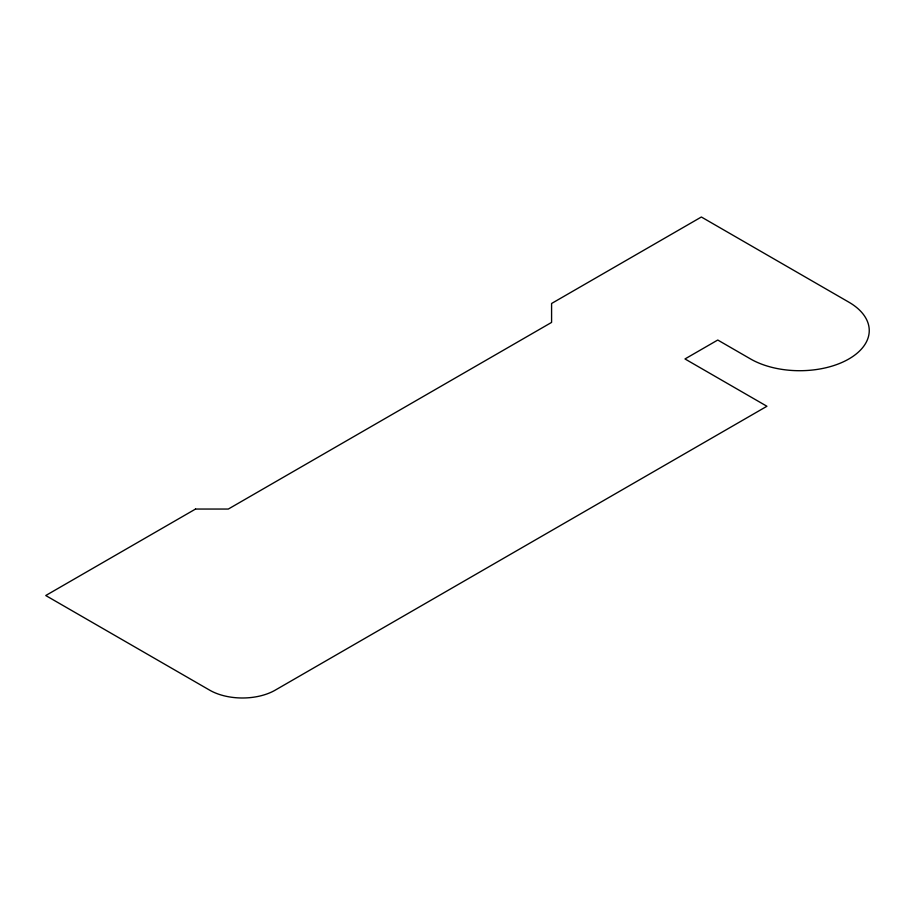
<?xml version="1.0" encoding="UTF-8"?>
<svg xmlns="http://www.w3.org/2000/svg" width="915" height="915" viewBox="0 0 915 915"><rect width="100%" height="100%" fill="white"/><g stroke="black" fill="none" stroke-linecap="round" stroke-linejoin="round"><path stroke-width="1.37" d="M195.536 509.049L45.75 595.528L209.649 690.15A46.356 26.764 0 0 0 275.221 690.15L766.93 406.26L684.98 358.954L717.76 340.025L750.54 358.954A69.54 40.146 0 0 0 848.88 358.954A69.54 40.146 0 0 0 848.88 302.179L701.37 217.004L551.585 303.483L551.585 322.412L228.315 509.049L195.536 509.049"/></g></svg>
